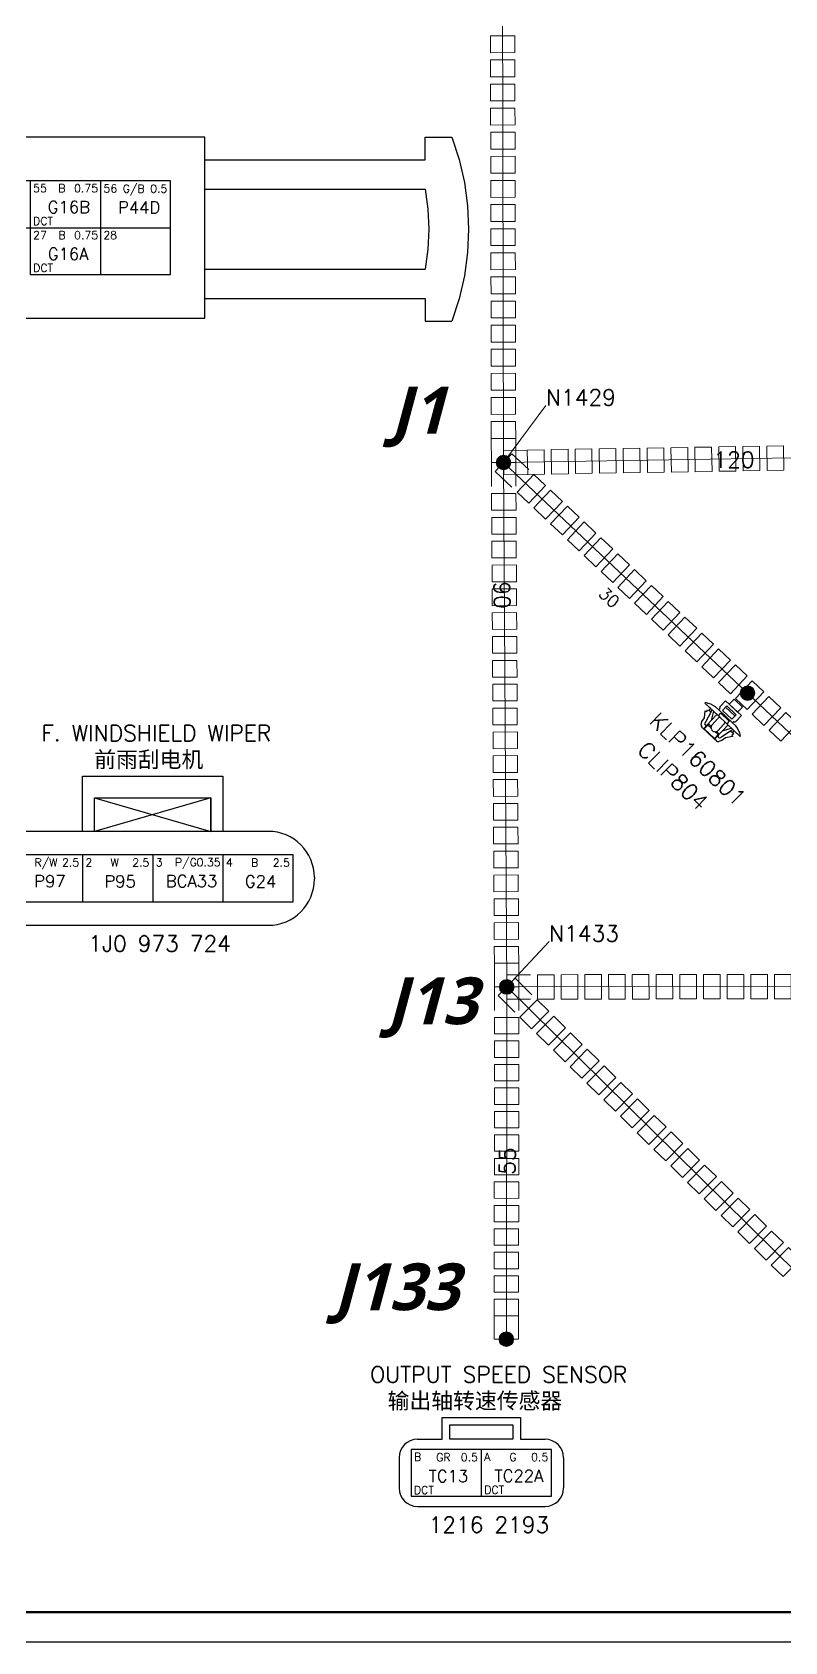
# Model space of a CAD drawing. Header units: millimetres. Extents: x 6 to 3615, y 6 to 858.
# Drawn here: x 1709.4 to 1838, y 6.5 to 281.5 of the extents above; entities that cross this region are included whole.
import ezdxf

# ---------------------------------------------------------------- set-up
doc = ezdxf.new("R2010")
doc.units = ezdxf.units.MM
doc.styles.add('SegoeUIBoldItalic_Style', font='segoeuiz.ttf')
doc.styles.add('Simplex_Style', font='simplex_.ttf')

msp = doc.modelspace()

# ---------------------------------------------------------------- hatches: boundary and pattern name
h = msp.add_hatch(color=0)
edge = h.paths.add_edge_path()
edge.add_arc((1789.92, 207.95), 1.25, 0, 360)
h = msp.add_hatch(color=0)
edge = h.paths.add_edge_path()
edge.add_arc((1789.92, 207.95), 1.25, 0, 360)
h = msp.add_hatch(color=0)
edge = h.paths.add_edge_path()
edge.add_arc((1831.62, 168.56), 1.25, 0, 360)
h = msp.add_hatch(color=0)
edge = h.paths.add_edge_path()
edge.add_arc((1831.62, 168.56), 1.25, 0, 360)
h = msp.add_hatch(color=0)
edge = h.paths.add_edge_path()
edge.add_arc((1790.46, 118.37), 1.25, 0, 360)
h = msp.add_hatch(color=0)
edge = h.paths.add_edge_path()
edge.add_arc((1790.46, 118.37), 1.25, 0, 360)
h = msp.add_hatch(color=0)
edge = h.paths.add_edge_path()
edge.add_arc((1790.4, 58.2), 1.25, 0, 360)
h = msp.add_hatch(color=0)
edge = h.paths.add_edge_path()
edge.add_arc((1790.4, 58.2), 1.25, 0, 360)

# ---------------------------------------------------------------- linework, layer by layer
at = {"color": 0, "linetype": 'Continuous', "lineweight": 13, "flags": 128}
for points in [[(1789.44, 426.23), (1789.92, 207.95)], [(1789.92, 207.95), (1797.17, 217.7)], [(1789.92, 207.95), (1867.65, 209.2)], [(1789.92, 207.95), (1845.08, 155.85)], [(1789.92, 207.95), (1790.46, 118.37)], [(1720.04, 150.69), (1739.88, 150.69)], [(1790.46, 118.37), (1797.71, 126.12)], [(1790.46, 118.37), (1790.4, 58.2)], [(1790.46, 118.37), (1907.98, 118.5)], [(1790.46, 118.37), (1848.35, 61.31)]]:
    msp.add_lwpolyline(points, dxfattribs=at)
for points in [[(1791.85, 277.97), (1791.85, 280.85), (1787.68, 280.84), (1787.69, 277.96), (1791.85, 277.97)], [(1791.86, 273.85), (1791.86, 276.73), (1787.69, 276.72), (1787.7, 273.84), (1791.86, 273.85)], [(1791.87, 269.73), (1791.87, 272.61), (1787.7, 272.6), (1787.7, 269.72), (1791.87, 269.73)], [(1791.88, 265.61), (1791.87, 268.49), (1787.71, 268.49), (1787.71, 265.6), (1791.88, 265.61)], [(1791.89, 261.49), (1791.88, 264.38), (1787.72, 264.37), (1787.72, 261.48), (1791.89, 261.49)], [(1791.9, 257.37), (1791.89, 260.26), (1787.73, 260.25), (1787.73, 257.36), (1791.9, 257.37)], [(1791.91, 253.26), (1791.9, 256.14), (1787.73, 256.13), (1787.74, 253.25), (1791.91, 253.26)], [(1791.92, 249.14), (1791.91, 252.02), (1787.74, 252.01), (1787.75, 249.13), (1791.92, 249.14)], [(1791.93, 245.02), (1791.92, 247.9), (1787.75, 247.89), (1787.76, 245.01), (1791.93, 245.02)], [(1791.94, 240.9), (1791.93, 243.78), (1787.76, 243.77), (1787.77, 240.89), (1791.94, 240.9)], [(1791.94, 236.78), (1791.94, 239.66), (1787.77, 239.65), (1787.78, 236.77), (1791.94, 236.78)], [(1791.95, 232.66), (1791.95, 235.54), (1787.78, 235.54), (1787.79, 232.65), (1791.95, 232.66)], [(1791.96, 228.54), (1791.96, 231.43), (1787.79, 231.42), (1787.8, 228.53), (1791.96, 228.54)], [(1791.97, 224.42), (1791.97, 227.31), (1787.8, 227.3), (1787.8, 224.42), (1791.97, 224.42)], [(1791.98, 220.31), (1791.97, 223.19), (1787.81, 223.18), (1787.81, 220.3), (1791.98, 220.31)], [(1791.99, 216.19), (1791.98, 219.07), (1787.82, 219.06), (1787.82, 216.18), (1791.99, 216.19)], [(1792, 212.07), (1791.99, 214.95), (1787.83, 214.94), (1787.83, 212.06), (1792, 212.07)], [(1787.84, 207.94), (1787.83, 212.06)], [(1792.01, 207.95), (1792, 212.07)], [(1791.36, 209.46), (1788.49, 206.43)], [(1789.89, 210.03), (1793.98, 210.09)], [(1789.96, 205.86), (1789.89, 210.03)], [(1791.36, 209.46), (1794.23, 206.75)], [(1794.05, 205.93), (1796.91, 205.97), (1796.85, 210.14), (1793.98, 210.09), (1794.05, 205.93)], [(1798.14, 205.99), (1801, 206.04), (1800.94, 210.21), (1798.07, 210.16), (1798.14, 205.99)], [(1802.23, 206.06), (1805.09, 206.11), (1805.03, 210.27), (1802.16, 210.23), (1802.23, 206.06)], [(1806.32, 206.13), (1809.19, 206.17), (1809.12, 210.34), (1806.25, 210.29), (1806.32, 206.13)], [(1810.41, 206.19), (1813.28, 206.24), (1813.21, 210.4), (1810.35, 210.36), (1810.41, 206.19)], [(1814.5, 206.26), (1817.37, 206.3), (1817.3, 210.47), (1814.44, 210.42), (1814.5, 206.26)], [(1818.6, 206.32), (1821.46, 206.37), (1821.39, 210.54), (1818.53, 210.49), (1818.6, 206.32)], [(1822.69, 206.39), (1825.55, 206.44), (1825.48, 210.6), (1822.62, 210.56), (1822.69, 206.39)], [(1826.78, 206.46), (1829.64, 206.5), (1829.57, 210.67), (1826.71, 210.62), (1826.78, 206.46)], [(1830.87, 206.52), (1833.73, 206.57), (1833.66, 210.74), (1830.8, 210.69), (1830.87, 206.52)], [(1834.96, 206.59), (1837.82, 206.64), (1837.76, 210.8), (1834.89, 210.76), (1834.96, 206.59)], [(1792.01, 207.96), (1787.84, 207.93)], [(1792.01, 207.95), (1787.84, 207.94)], [(1787.84, 207.93), (1787.87, 203.86)], [(1788.49, 206.43), (1791.36, 203.72)], [(1792.01, 207.96), (1792.03, 203.89)], [(1789.96, 205.86), (1794.05, 205.93)], [(1797.1, 204.04), (1795.09, 205.93), (1792.23, 202.91), (1794.24, 201.01), (1797.1, 204.04)], [(1792.06, 199.81), (1792.04, 202.66), (1787.87, 202.64), (1787.89, 199.79), (1792.06, 199.81)], [(1799.97, 201.32), (1797.96, 203.22), (1795.1, 200.19), (1797.11, 198.29), (1799.97, 201.32)], [(1792.08, 195.74), (1792.06, 198.59), (1787.9, 198.57), (1787.91, 195.72), (1792.08, 195.74)], [(1802.84, 198.61), (1800.83, 200.51), (1797.97, 197.48), (1799.98, 195.58), (1802.84, 198.61)], [(1805.71, 195.9), (1803.7, 197.8), (1800.84, 194.77), (1802.85, 192.87), (1805.71, 195.9)], [(1792.1, 191.67), (1792.09, 194.52), (1787.92, 194.5), (1787.94, 191.65), (1792.1, 191.67)], [(1808.58, 193.19), (1806.57, 195.09), (1803.71, 192.06), (1805.72, 190.16), (1808.58, 193.19)], [(1792.13, 187.6), (1792.11, 190.45), (1787.95, 190.42), (1787.96, 187.57), (1792.13, 187.6)], [(1811.45, 190.48), (1809.44, 192.37), (1806.58, 189.34), (1808.59, 187.45), (1811.45, 190.48)], [(1814.32, 187.76), (1812.31, 189.66), (1809.45, 186.63), (1811.46, 184.73), (1814.32, 187.76)], [(1792.15, 183.53), (1792.14, 186.38), (1787.97, 186.35), (1787.99, 183.5), (1792.15, 183.53)], [(1817.19, 185.05), (1815.18, 186.95), (1812.32, 183.92), (1814.33, 182.02), (1817.19, 185.05)], [(1820.06, 182.34), (1818.06, 184.24), (1815.19, 181.21), (1817.2, 179.31), (1820.06, 182.34)], [(1792.18, 179.46), (1792.16, 182.31), (1787.99, 182.28), (1788.01, 179.43), (1792.18, 179.46)], [(1822.94, 179.63), (1820.93, 181.53), (1818.06, 178.5), (1820.07, 176.6), (1822.94, 179.63)], [(1825.81, 176.91), (1823.8, 178.81), (1820.94, 175.78), (1822.95, 173.89), (1825.81, 176.91)], [(1792.2, 175.38), (1792.18, 178.23), (1788.02, 178.21), (1788.04, 175.36), (1792.2, 175.38)], [(1828.68, 174.2), (1826.67, 176.1), (1823.81, 173.07), (1825.82, 171.17), (1828.68, 174.2)], [(1792.23, 171.31), (1792.21, 174.16), (1788.04, 174.14), (1788.06, 171.29), (1792.23, 171.31)], [(1831.55, 171.49), (1829.54, 173.39), (1826.68, 170.36), (1828.69, 168.46), (1831.55, 171.49)], [(1834.42, 168.78), (1832.41, 170.68), (1829.55, 167.65), (1831.56, 165.75), (1834.42, 168.78)], [(1792.25, 167.24), (1792.23, 170.09), (1788.07, 170.07), (1788.08, 167.22), (1792.25, 167.24)], [(1837.29, 166.07), (1835.28, 167.96), (1832.42, 164.94), (1834.43, 163.04), (1837.29, 166.07)], [(1792.27, 163.17), (1792.26, 166.02), (1788.09, 166), (1788.11, 163.15), (1792.27, 163.17)], [(1840.16, 163.35), (1838.15, 165.25), (1835.29, 162.22), (1837.3, 160.33), (1840.16, 163.35)], [(1792.3, 159.1), (1792.28, 161.95), (1788.12, 161.92), (1788.13, 159.07), (1792.3, 159.1)], [(1792.32, 155.03), (1792.31, 157.88), (1788.14, 157.85), (1788.16, 155), (1792.32, 155.03)], [(1792.35, 150.96), (1792.33, 153.81), (1788.16, 153.78), (1788.18, 150.93), (1792.35, 150.96)], [(1792.37, 146.88), (1792.35, 149.73), (1788.19, 149.71), (1788.21, 146.86), (1792.37, 146.88)], [(1792.4, 142.81), (1792.38, 145.66), (1788.21, 145.64), (1788.23, 142.79), (1792.4, 142.81)], [(1792.42, 138.74), (1792.4, 141.59), (1788.24, 141.57), (1788.25, 138.72), (1792.42, 138.74)], [(1792.44, 134.67), (1792.43, 137.52), (1788.26, 137.49), (1788.28, 134.64), (1792.44, 134.67)], [(1792.47, 130.6), (1792.45, 133.45), (1788.29, 133.42), (1788.3, 130.57), (1792.47, 130.6)], [(1792.49, 126.53), (1792.48, 129.38), (1788.31, 129.35), (1788.33, 126.5), (1792.49, 126.53)], [(1792.52, 122.45), (1792.5, 125.3), (1788.33, 125.28), (1788.35, 122.43), (1792.52, 122.45)], [(1788.38, 118.36), (1788.35, 122.43)], [(1792.54, 118.38), (1792.52, 122.45)], [(1788.38, 118.37), (1788.37, 114.36)], [(1792.54, 118.38), (1788.38, 118.36)], [(1792.54, 118.37), (1788.38, 118.37)], [(1791.92, 119.85), (1789, 116.89)], [(1790.46, 120.45), (1794.51, 120.46)], [(1790.46, 120.45), (1790.46, 116.29)], [(1791.92, 119.85), (1794.78, 117.03)], [(1792.54, 118.37), (1792.54, 114.36)], [(1798.56, 120.46), (1795.72, 120.46), (1795.73, 116.29), (1798.57, 116.3), (1798.56, 120.46)], [(1802.61, 120.47), (1799.78, 120.46), (1799.78, 116.3), (1802.62, 116.3), (1802.61, 120.47)], [(1806.67, 120.47), (1803.83, 120.47), (1803.83, 116.3), (1806.67, 116.3), (1806.67, 120.47)], [(1810.72, 120.48), (1807.88, 120.47), (1807.89, 116.31), (1810.72, 116.31), (1810.72, 120.48)], [(1814.77, 120.48), (1811.93, 120.48), (1811.94, 116.31), (1814.78, 116.31), (1814.77, 120.48)], [(1818.82, 120.49), (1815.99, 120.48), (1815.99, 116.32), (1818.83, 116.32), (1818.82, 120.49)], [(1822.88, 120.49), (1820.04, 120.49), (1820.04, 116.32), (1822.88, 116.32), (1822.88, 120.49)], [(1826.93, 120.49), (1824.09, 120.49), (1824.1, 116.32), (1826.93, 116.33), (1826.93, 120.49)], [(1830.98, 120.5), (1828.14, 120.5), (1828.15, 116.33), (1830.99, 116.33), (1830.98, 120.5)], [(1835.03, 120.5), (1832.2, 120.5), (1832.2, 116.33), (1835.04, 116.34), (1835.03, 120.5)], [(1839.09, 120.51), (1836.25, 120.5), (1836.25, 116.34), (1839.09, 116.34), (1839.09, 120.51)], [(1789, 116.89), (1791.86, 114.06)], [(1790.46, 116.29), (1794.51, 116.29)], [(1797.65, 114.21), (1795.64, 116.18), (1792.72, 113.22), (1794.72, 111.24), (1797.65, 114.21)], [(1792.53, 110.34), (1792.54, 113.15), (1788.37, 113.16), (1788.37, 110.35), (1792.53, 110.34)], [(1800.51, 111.38), (1798.51, 113.36), (1795.58, 110.39), (1797.59, 108.42), (1800.51, 111.38)], [(1803.38, 108.56), (1801.37, 110.54), (1798.45, 107.57), (1800.45, 105.59), (1803.38, 108.56)], [(1792.53, 106.33), (1792.53, 109.14), (1788.37, 109.14), (1788.36, 106.34), (1792.53, 106.33)], [(1806.24, 105.74), (1804.24, 107.72), (1801.31, 104.75), (1803.32, 102.77), (1806.24, 105.74)], [(1792.53, 102.32), (1792.53, 105.13), (1788.36, 105.13), (1788.36, 102.33), (1792.53, 102.32)], [(1809.11, 102.92), (1807.1, 104.89), (1804.18, 101.92), (1806.18, 99.95), (1809.11, 102.92)], [(1811.97, 100.09), (1809.97, 102.07), (1807.04, 99.1), (1809.05, 97.13), (1811.97, 100.09)], [(1792.52, 98.31), (1792.53, 101.12), (1788.36, 101.12), (1788.36, 98.31), (1792.52, 98.31)], [(1814.83, 97.27), (1812.83, 99.25), (1809.9, 96.28), (1811.91, 94.3), (1814.83, 97.27)], [(1792.52, 94.3), (1792.52, 97.11), (1788.36, 97.11), (1788.35, 94.3), (1792.52, 94.3)], [(1817.7, 94.45), (1815.69, 96.42), (1812.77, 93.46), (1814.77, 91.48), (1817.7, 94.45)], [(1820.56, 91.62), (1818.56, 93.6), (1815.63, 90.63), (1817.64, 88.66), (1820.56, 91.62)], [(1792.52, 90.29), (1792.52, 93.09), (1788.35, 93.1), (1788.35, 90.29), (1792.52, 90.29)], [(1823.43, 88.8), (1821.42, 90.78), (1818.5, 87.81), (1820.5, 85.83), (1823.43, 88.8)], [(1792.51, 86.27), (1792.52, 89.08), (1788.35, 89.09), (1788.35, 86.28), (1792.51, 86.27)], [(1826.29, 85.98), (1824.29, 87.95), (1821.36, 84.99), (1823.37, 83.01), (1826.29, 85.98)], [(1792.51, 82.26), (1792.51, 85.07), (1788.34, 85.08), (1788.34, 82.27), (1792.51, 82.26)], [(1829.16, 83.16), (1827.15, 85.13), (1824.23, 82.16), (1826.23, 80.19), (1829.16, 83.16)], [(1792.51, 78.25), (1792.51, 81.06), (1788.34, 81.06), (1788.34, 78.26), (1792.51, 78.25)], [(1832.02, 80.33), (1830.02, 82.31), (1827.09, 79.34), (1829.1, 77.37), (1832.02, 80.33)], [(1792.5, 74.24), (1792.5, 77.05), (1788.34, 77.05), (1788.33, 74.24), (1792.5, 74.24)], [(1834.88, 77.51), (1832.88, 79.49), (1829.95, 76.52), (1831.96, 74.54), (1834.88, 77.51)], [(1837.75, 74.69), (1835.74, 76.66), (1832.82, 73.7), (1834.82, 71.72), (1837.75, 74.69)], [(1792.5, 70.23), (1792.5, 73.04), (1788.33, 73.04), (1788.33, 70.23), (1792.5, 70.23)], [(1840.61, 71.86), (1838.61, 73.84), (1835.68, 70.87), (1837.69, 68.9), (1840.61, 71.86)], [(1792.49, 66.22), (1792.5, 69.02), (1788.33, 69.03), (1788.33, 66.22), (1792.49, 66.22)], [(1792.49, 62.21), (1792.49, 65.01), (1788.33, 65.02), (1788.32, 62.21), (1792.49, 62.21)], [(1788.32, 58.2), (1788.32, 62.21)], [(1792.49, 58.19), (1792.49, 62.21)], [(1792.49, 58.19), (1788.32, 58.2)]]:
    msp.add_lwpolyline(points, close=True, dxfattribs=at)
at = {"color": 0, "linetype": 'Continuous', "lineweight": 30, "flags": 128}
msp.add_lwpolyline([(1379.16, 232.61), (1738.89, 232.61), (1738.89, 263.54), (1379.16, 263.54)], close=True, dxfattribs=at)
for points in [[(1738.89, 232.61), (1738.89, 263.54)], [(1738.91, 259.64), (1776.53, 259.64), (1776.53, 263.54), (1781.1, 263.54)], [(1781.1, 263.54), (1782.33, 259.72), (1783.22, 255.8), (1783.76, 251.82), (1783.93, 247.81), (1783.76, 243.81), (1783.22, 239.83), (1782.33, 235.91), (1781.1, 232.09)], [(1709.02, 256.07), (1709.02, 248.07), (1721.02, 248.07), (1721.02, 240.08), (1733.02, 240.08), (1733.02, 256.07), (1565.02, 256.07), (1565.02, 248.07), (1577.02, 248.07), (1577.02, 240.08), (1589.02, 240.08)], [(1697.02, 256.07), (1697.02, 248.07), (1709.02, 248.07), (1709.02, 240.08), (1721.02, 240.08)], [(1721.02, 256.07), (1721.02, 248.07), (1733.02, 248.07)], [(1738.91, 254.65), (1776.53, 254.65)], [(1776.53, 254.65), (1776.99, 251.24), (1777.15, 247.81), (1776.99, 244.39), (1776.53, 240.98)], [(1738.91, 240.98), (1776.53, 240.98)], [(1738.91, 235.99), (1776.53, 235.99), (1776.53, 232.09), (1781.1, 232.09)], [(1823.67, 163.16), (1823.79, 163.69), (1824.24, 164.36), (1824.39, 165.53), (1824.68, 165.43), (1824.79, 165.73), (1825.05, 165.6), (1825.37, 165.29), (1824.52, 163.72), (1824.36, 163.54)], [(1825.82, 165.46), (1825.76, 165.23), (1825.66, 164.81), (1825.43, 163.88), (1824.11, 162.48)], [(1825.05, 165.6), (1825.34, 165.91), (1824.34, 166.86), (1824.42, 166.94)], [(1824.34, 166.86), (1826.63, 164.69), (1827.04, 165.13), (1828.47, 163.77), (1828.06, 163.34), (1826.63, 164.69)], [(1825.37, 165.29), (1825.58, 165.68), (1825.82, 165.46)], [(1826.17, 166.21), (1826.72, 165.7), (1826.86, 165.86)], [(1829.21, 163.64), (1829.06, 163.48), (1826.72, 165.7)], [(1826.92, 166.26), (1827.87, 167.26), (1830.56, 164.72), (1829.61, 163.72)], [(1829.66, 164.88), (1828.94, 164.12), (1827.36, 165.61), (1828.08, 166.37), (1829.66, 164.88)], [(1827.88, 166.16), (1829.46, 164.68)], [(1829.31, 167.53), (1830.74, 166.17), (1829.93, 165.32), (1828.5, 166.67), (1829.31, 167.53)], [(1823.78, 162.78), (1825.99, 160.7), (1827.32, 162.1), (1828.24, 162.38), (1828.65, 162.5), (1828.88, 162.58)], [(1825.37, 162.62), (1824.86, 163.11), (1824.23, 162.44), (1825.95, 160.82), (1826.58, 161.48), (1826.07, 161.97)], [(1825.4, 162.87), (1824.92, 163.32), (1824.91, 163.28)], [(1825.43, 163.88), (1826.4, 164.91)], [(1826.51, 164.16), (1825.56, 163.16)], [(1826.6, 162.19), (1827.54, 163.19)], [(1827.05, 161), (1827.21, 161.18), (1828.73, 162.12), (1829.11, 162.35), (1828.87, 162.57)], [(1827.32, 162.1), (1828.29, 163.13)], [(1828.06, 163.34), (1830.35, 161.18), (1829.35, 162.12), (1829.05, 161.81)], [(1829.06, 163.48), (1829.61, 162.97)], [(1826.32, 160.39), (1825.99, 160.7)], [(1826.31, 162), (1826.78, 161.56), (1826.75, 161.54)], [(1828.73, 162.12), (1829.05, 161.81), (1829.2, 161.56), (1828.91, 161.43), (1829.03, 161.16), (1827.87, 160.93), (1827.23, 160.45), (1826.7, 160.3)], [(1830.35, 161.18), (1830.43, 161.27)], [(1717.96, 144.94), (1717.96, 154.36), (1741.96, 154.36), (1741.96, 144.94)], [(1720.04, 144.94), (1720.04, 150.69), (1739.88, 150.69), (1739.88, 144.94)], [(1720.04, 150.69), (1739.88, 144.94), (1739.88, 150.69), (1720.04, 144.94)], [(1749.71, 144.94), (1702.34, 144.94), (1702.34, 128.91), (1749.71, 128.91)], [(1717.96, 140.93), (1705.96, 140.93), (1705.96, 132.93), (1717.96, 132.93)], [(1729.96, 140.93), (1717.96, 140.93), (1717.96, 132.93), (1729.96, 132.93)], [(1741.96, 140.93), (1741.96, 132.93), (1753.96, 132.93), (1753.96, 140.93), (1729.96, 140.93), (1729.96, 132.93), (1741.96, 132.93)], [(1757.59, 137.07), (1757.59, 136.78)], [(1775.21, 41.11), (1779.44, 41.11), (1779.44, 44.81), (1792.79, 44.81), (1792.79, 41.11), (1797.02, 41.11)], [(1780.73, 41.11), (1780.73, 43.58), (1791.5, 43.58), (1791.5, 41.11), (1780.73, 41.11)], [(1786.12, 39.37), (1786.12, 31.37), (1798.12, 31.37), (1798.12, 39.37), (1774.12, 39.37), (1774.12, 31.37), (1786.12, 31.37)], [(1772.07, 37.96), (1772.07, 32.78)], [(1800.17, 37.96), (1800.17, 32.78)], [(1775.21, 29.64), (1797.02, 29.64)], [(1208.83, 6.51), (3615.15, 6.51)]]:
    msp.add_lwpolyline(points, dxfattribs=at)
at = {"color": 0, "linetype": 'Continuous', "lineweight": 70, "flags": 128}
msp.add_lwpolyline([(26.83, 11.57), (3610.09, 11.57)], dxfattribs=at)
at = {"color": 0, "linetype": 'Continuous', "lineweight": 13}
for centre in [(1789.92, 207.95), (1789.92, 207.95), (1831.62, 168.56), (1831.62, 168.56), (1790.46, 118.37), (1790.46, 118.37), (1790.4, 58.2), (1790.4, 58.2)]:
    msp.add_circle(centre, 1.25, dxfattribs=at)
at = {"color": 0, "linetype": 'Continuous', "lineweight": 30}
for centre, radius, start, end in [((1823.4, 162.05), 5, 56.6301, 77.6301), ((1827.09, 166.1), 0.237, 136.6301, -152.3699), ((1826.78, 165.94), 0.112, -44.3699, 29.6301), ((1824.08, 163.08), 0.417, 168.6301, -135.3699), ((1824.56, 163.35), 0.276, 136.6301, -43.3699), ((1825.28, 163.07), 0.422, 160.6301, 175.6301), ((1825.21, 163.12), 0.339, 153.6301, 168.6301), ((1825.34, 163.1), 0.477, 137.6301, 152.6301), ((1826.05, 162.66), 0.674, -176.3699, -155.3699), ((1825.99, 162.69), 0.615, 162.6301, 173.6301), ((1826.06, 162.68), 0.688, 136.6301, 166.6301), ((1825.97, 162.58), 0.565, -158.3699, -131.3699), ((1827.04, 163.69), 0.711, 94.6301, 136.6301), ((1827.04, 163.69), 0.711, -43.3699, -1.3699), ((1829.29, 163.56), 0.112, 64.6301, 138.6301), ((1829.44, 163.88), 0.237, -114.3699, -43.3699), ((1825.61, 159.97), 5, 15.6301, 36.6301), ((1826.08, 162.68), 0.708, -133.3699, -112.3699), ((1826.07, 162.64), 0.674, -111.3699, -90.3699), ((1826.13, 162.26), 0.297, -97.3699, -73.3699), ((1826.17, 162.36), 0.375, -85.3699, -67.3699), ((1826.05, 162.72), 0.76, -70.3699, -43.3699), ((1826.59, 160.71), 0.417, -130.3699, -74.3699), ((1826.34, 162.4), 0.943, -75.3699, -68.3699), ((1826.84, 161.19), 0.276, 136.6301, -43.3699), ((1826.55, 161.97), 0.474, -59.3699, -44.3699), ((1749.71, 137.07), 7.88, 0, 90), ((1749.71, 136.78), 7.88, -90, 0), ((1775.21, 37.96), 3.15, 90, -180), ((1797.02, 37.96), 3.15, 0, 90), ((1775.21, 32.78), 3.15, -180, -90), ((1797.02, 32.78), 3.15, -90, 0)]:
    msp.add_arc(centre, radius, start, end, dxfattribs=at)

# ---------------------------------------------------------------- texts
at = {"color": 0, "linetype": 'Continuous', "style": 'Simplex_Style'}
for s, height, p in [('55', 1.367, (1709.53, 254.12)), ('B', 1.37, (1713.82, 254.11)), ('0.75', 1.367, (1716.52, 254.11)), ('56', 1.367, (1721.55, 254.08)), ('G/B', 1.367, (1724.83, 254.05)), ('0.5', 1.367, (1729.53, 254.05)), ('G16B', 2.051, (1712.02, 250.57)), ('P44D', 2.051, (1724.03, 250.51)), ('27', 1.367, (1709.53, 246.12)), ('DCT', 1.367, (1709.52, 248.52)), ('B', 1.37, (1713.83, 246.11)), ('0.75', 1.367, (1716.53, 246.11)), ('28', 1.367, (1721.52, 246.12)), ('G16A', 2.051, (1712.03, 242.56)), ('DCT', 1.367, (1709.53, 240.51)), ('N1429', 2.734, (1797.17, 217.7)), ('120', 2.734, (1825.79, 207.07)), ('F. WINDSHIELD WIPER', 2.7344, (1710.96, 160.36)), ('前雨刮电机', 2.734, (1719.96, 155.86)), ('R/W', 1.367, (1709.76, 138.95)), ('2.5', 1.367, (1714.46, 138.95)), ('2', 1.37, (1718.46, 138.96)), ('W', 1.37, (1722.76, 138.93)), ('2.5', 1.367, (1726.46, 138.93)), ('3', 1.37, (1730.48, 138.97)), ('P/G', 1.367, (1733.76, 138.98)), ('0.35', 1.367, (1737.46, 138.98)), ('4', 1.37, (1742.47, 138.96)), ('B', 1.37, (1746.77, 138.92)), ('2.5', 1.367, (1750.47, 138.92)), ('P97', 2.051, (1709.71, 135.4)), ('P95', 2.051, (1721.71, 135.38)), ('BCA33', 2.051, (1732.21, 135.43)), ('G24', 2.051, (1745.72, 135.38)), ('1J0 973 724', 2.7344, (1718.96, 124.41)), ('N1433', 2.734, (1797.71, 126.12)), ('OUTPUT SPEED SENSOR', 2.7344, (1767.11, 50.81)), ('输出轴转速传感器', 2.734, (1770.11, 46.31)), ('B', 1.37, (1774.62, 37.42)), ('GR', 1.367, (1778.41, 37.35)), ('0.5', 1.367, (1782.61, 37.35)), ('A', 1.37, (1786.62, 37.42)), ('G', 1.37, (1790.92, 37.38)), ('0.5', 1.367, (1794.62, 37.38)), ('TC13', 2.051, (1777.11, 33.8)), ('TC22A', 2.051, (1788.37, 33.83)), ('DCT', 1.367, (1774.61, 31.75)), ('DCT', 1.367, (1786.62, 31.78)), ('1216 2193', 2.734, (1777.11, 25.14))]:
    msp.add_text(s, height=height, dxfattribs=at).set_placement(p)
for s, height, rotation, p in [('90', 2.734, -89, (1788.26, 187.63)), ('30', 2.051, -43, (1806.01, 185.35)), ('KLP160801', 2.734, -44, (1814.63, 163.58)), ('CLIP804', 2.734, -44, (1812.6, 158.61)), ('55', 2.734, -271, (1791.9, 86.26))]:
    msp.add_text(s, height=height, rotation=rotation, dxfattribs=at).set_placement(p)
at = {"char_height": 8, "attachment_point": 1, "style": 'SegoeUIBoldItalic_Style'}
for s, insert in [('{\\fSegoe UI Semilight|b1|i1|c134|p34;\\C1;J1}', (1770.65, 220.89)), ('{\\fSegoe UI Semilight|b1|i1|c134|p34;\\C1;J13}', (1770, 120)), ('{\\fSegoe UI Semilight|b1|i1|c134|p34;\\C1;J133}', (1760.93, 71.15))]:
    msp.add_mtext_dynamic_manual_height_columns(s, width=42.6639, gutter_width=12.5, heights=[2.5], dxfattribs=dict(at, insert=insert))

doc.saveas('drawing.dxf')
